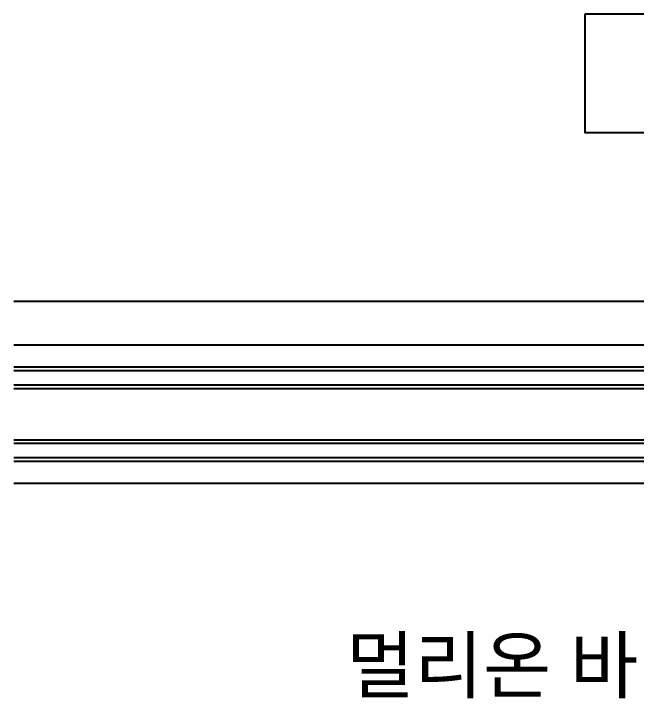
# Model space of a CAD drawing. Header units: millimetres. Extents: x 465 to 41696, y 198 to 5730.
# Drawn here: x 10897.1 to 11239.7, y 5280.5 to 5657 of the extents above; entities that cross this region are included whole.
import ezdxf
from ezdxf.enums import TextEntityAlignment as Align

# ---------------------------------------------------------------- set-up
doc = ezdxf.new("R2010")
doc.units = ezdxf.units.MM
doc.header["$LTSCALE"] = 200
doc.linetypes.add('PHANTOM', pattern=[2.5, 1.25, -0.25, 0.25, -0.25, 0.25, -0.25])
for name, color, linetype in [('A-HAT', 1, 'Continuous'), ('ELE-8', 8, 'Continuous'), ('Glass', 4, 'Continuous'), ('Sealant', 1, 'Continuous'), ('TEXT', 3, 'Continuous'), ('감봉', 4, 'Continuous')]:
    doc.layers.add(name, color=color, linetype=linetype)
doc.styles.add('스타일1', font='malgun.ttf')

# ---------------------------------------------------------------- blocks, each defined once
blk = doc.blocks.new('*U222')
at = {"layer": 'A-HAT'}
h = blk.add_hatch(dxfattribs=at)
h.set_pattern_fill('ANSI37', color=252, scale=0.5, angle=-89.965, style=0)
h.paths.add_polyline_path([(20, 0, -0.125563), (6, 0), (6, -9.5), (6.48, -7.1, -0.357511), (7.21, -6.5), (18.79, -6.5, -0.357511), (19.52, -7.1), (20, -9.5)])
at = {"layer": 'Glass', "color": 5, "linetype": 'PHANTOM', "ltscale": 2}
for p, q in [((1, -265.39), (1, 0)), ((5, 0), (5, -265.39)), ((21, -265.39), (21, 0)), ((25, 0), (25, -265.39))]:
    blk.add_line(p, q, dxfattribs=at)
at = {"layer": 'Glass'}
for points in [[(0, -265.39), (0, 0), (6, 0), (6, -265.39)], [(20, -265.39), (20, 0), (26, 0), (26, -265.39)]]:
    blk.add_lwpolyline(points, dxfattribs=at)
at = {"layer": 'Sealant'}
blk.add_arc((13, 27.44), 28.31, 255.6865, 284.3135, dxfattribs=at)
at = {"layer": '감봉'}
for points in [[(6, -11.75), (6, -9.5), (6.48, -7.1, -0.357511), (7.21, -6.5), (18.79, -6.5, -0.357511), (19.52, -7.1), (20, -9.5), (20, -11.75, -0.414214), (19.25, -12.5), (6.75, -12.5, -0.414214)], [(6.5, -11.75), (6.5, -9.55), (6.97, -7.2, -0.357511), (7.21, -7), (18.79, -7, -0.357511), (19.03, -7.2), (19.5, -9.55), (19.5, -11.75, -0.414214), (19.25, -12), (6.75, -12, -0.414214)]]:
    blk.add_lwpolyline(points, format="xyb", close=True, dxfattribs=at)

msp = doc.modelspace()

# ---------------------------------------------------------------- linework, layer by layer
msp.add_lwpolyline([(11211.47, 5657.02), (11332.83, 5657.02), (11332.83, 5591.45), (11211.47, 5591.45)], close=True)
at = {"layer": 'ELE-8'}
for p, q in [((11407.88, 5498.76), (10897.1, 5498.76)), ((11407.88, 5474.76), (10897.1, 5474.76)), ((11407.88, 5474.76), (10897.1, 5474.76)), ((10897.1, 5398.76), (11407.88, 5398.76))]:
    msp.add_line(p, q, dxfattribs=at)

# ---------------------------------------------------------------- block references
at = {"xscale": 2, "yscale": 2, "zscale": 2, "rotation": 270}
msp.add_blockref('*U222', (11427.88, 5462.76), dxfattribs=at)

# ---------------------------------------------------------------- texts
at = {"layer": 'TEXT', "style": '스타일1'}
msp.add_text('멀리온 바', height=30, dxfattribs=at).set_placement((11240.76, 5298.76), align=Align.MIDDLE_RIGHT)

doc.saveas('drawing.dxf')
